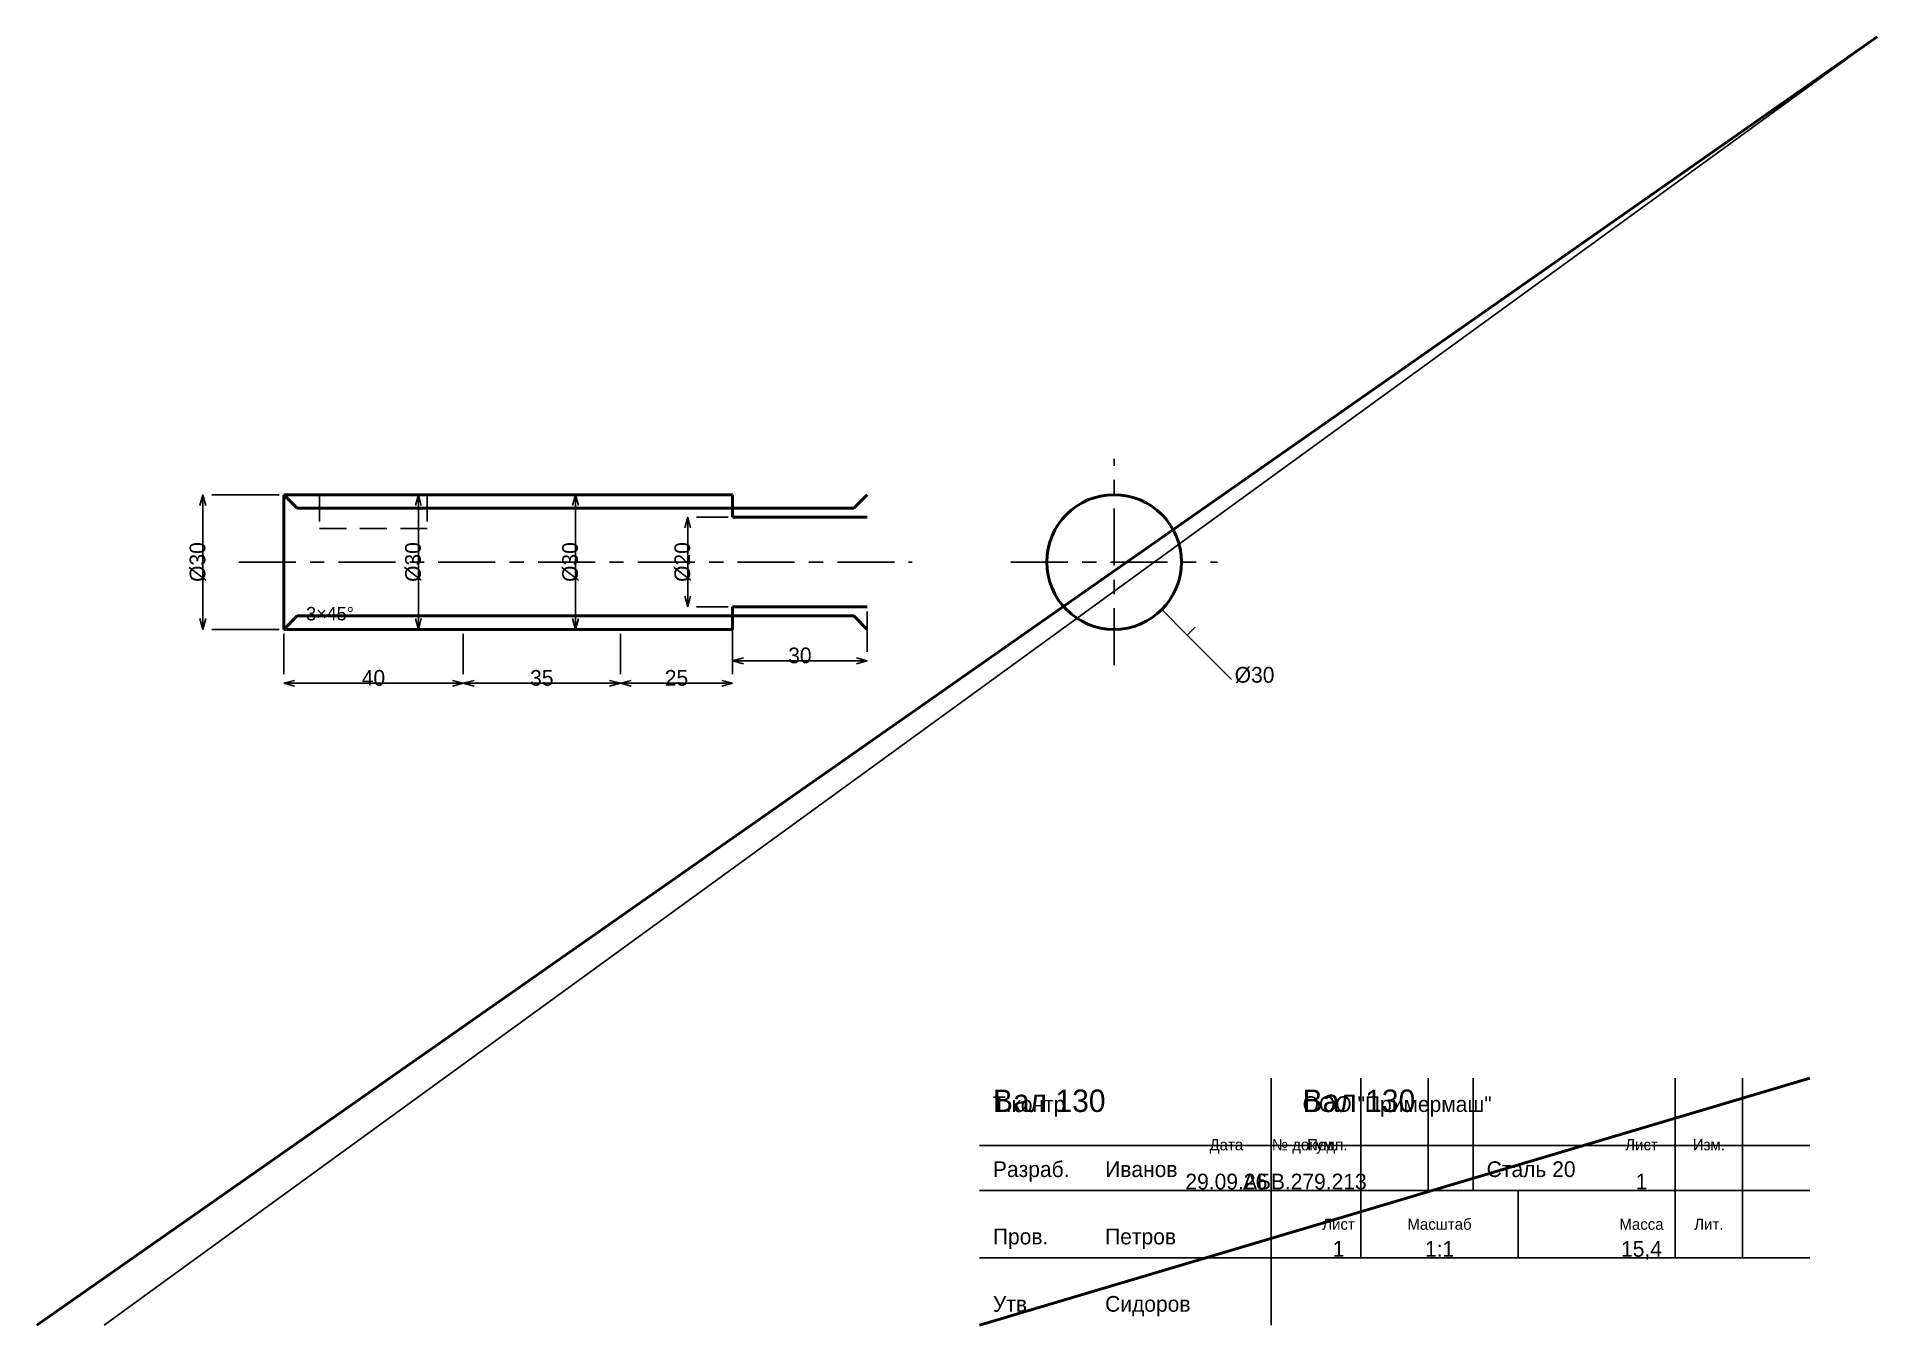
# Model space of a CAD drawing. Header units: millimetres. Extents: x 5 to 415, y 5 to 292.
import ezdxf
from ezdxf.enums import TextEntityAlignment as Align

# ---------------------------------------------------------------- set-up
doc = ezdxf.new("R2010")
doc.units = ezdxf.units.MM
doc.linetypes.add('CENTER', pattern=[22.225, 12.7, -3.175, 3.175, -3.175])
doc.linetypes.add('DASHED', pattern=[9, 6, -3])
for name, color, linetype, lineweight in [('AXIS', 7, 'CENTER', 25), ('DIMS', 7, 'CONTINUOUS', 25), ('MAIN', 7, 'CONTINUOUS', 50), ('TEXT', 7, 'CONTINUOUS', 25), ('THIN', 7, 'CONTINUOUS', 25)]:
    doc.layers.add(name, color=color, linetype=linetype, lineweight=lineweight)

msp = doc.modelspace()

# ---------------------------------------------------------------- linework, layer by layer
at = {"layer": 'AXIS', "linetype": 'CENTER', "lineweight": 25}
for p, q in [((245, 152), (245, 198)), ((50, 175), (200, 175)), ((222, 175), (268, 175))]:
    msp.add_line(p, q, dxfattribs=at)
at = {"layer": 'DIMS', "linetype": 'CONTINUOUS', "lineweight": 25}
for p, q in [((42, 190), (41.353, 187.585)), ((42, 160), (42, 190)), ((42, 190), (42.647, 187.585)), ((59, 190), (44, 190)), ((90, 190), (89.353, 187.585)), ((90, 160), (90, 190)), ((90, 190), (90.647, 187.585)), ((99, 190), (92, 190)), ((125, 190), (124.353, 187.585)), ((125, 160), (125, 190)), ((125, 190), (125.647, 187.585)), ((134, 190), (127, 190)), ((150, 185), (149.353, 182.585)), ((150, 165), (150, 185)), ((150, 185), (150.647, 182.585)), ((159, 185), (152, 185)), ((150, 165), (149.353, 167.415)), ((150, 165), (150.647, 167.415)), ((159, 165), (152, 165)), ((160, 164), (160, 155)), ((190, 164), (190, 155)), ((255.607, 164.393), (261.263, 158.737)), ((42, 160), (41.353, 162.415)), ((42, 160), (42.647, 162.415)), ((59, 160), (44, 160)), ((90, 160), (89.353, 162.415)), ((90, 160), (90.647, 162.415)), ((99, 160), (92, 160)), ((125, 160), (124.353, 162.415)), ((125, 160), (125.647, 162.415)), ((134, 160), (127, 160)), ((261.263, 158.737), (259.496, 160.504)), ((261.263, 158.737), (263.031, 160.504)), ((60, 159), (60, 150)), ((100, 159), (100, 150)), ((100, 159), (100, 150)), ((135, 159), (135, 150)), ((135, 159), (135, 150)), ((160, 159), (160, 150)), ((261.263, 158.737), (271.163, 148.837)), ((160, 153), (162.415, 153.647)), ((160, 153), (190, 153)), ((160, 153), (162.415, 152.353)), ((190, 153), (187.585, 153.647)), ((190, 153), (187.585, 152.353)), ((60, 148), (62.415, 148.647)), ((60, 148), (100, 148)), ((60, 148), (62.415, 147.353)), ((100, 148), (97.585, 148.647)), ((100, 148), (97.585, 147.353)), ((100, 148), (102.415, 148.647)), ((100, 148), (135, 148)), ((100, 148), (102.415, 147.353)), ((135, 148), (132.585, 148.647)), ((135, 148), (132.585, 147.353)), ((135, 148), (137.415, 148.647)), ((135, 148), (160, 148)), ((135, 148), (137.415, 147.353)), ((160, 148), (157.585, 148.647)), ((160, 148), (157.585, 147.353))]:
    msp.add_line(p, q, dxfattribs=at)
at = {"layer": 'MAIN', "linetype": 'CONTINUOUS', "lineweight": 50}
for p, q in [((5, 5), (415, 292)), ((60, 190), (100, 190)), ((60, 190), (63, 187)), ((60, 160), (60, 190)), ((100, 190), (135, 190)), ((135, 190), (160, 190)), ((160, 190), (160, 185)), ((187, 187), (190, 190)), ((63, 187), (187, 187)), ((160, 185), (190, 185)), ((160, 165), (190, 165)), ((160, 160), (160, 165)), ((60, 160), (63, 163)), ((60, 160), (100, 160)), ((63, 163), (187, 163)), ((100, 160), (135, 160)), ((135, 160), (160, 160)), ((187, 163), (190, 160)), ((215, 5), (400, 60))]:
    msp.add_line(p, q, dxfattribs=at)
msp.add_circle((245, 175), 15, dxfattribs=at)
at = {"layer": 'THIN', "linetype": 'CONTINUOUS', "lineweight": 25}
for p, q in [((20, 5), (415, 292)), ((280, 5), (280, 60)), ((300, 35), (300, 60)), ((315, 35), (315, 60)), ((325, 35), (325, 60)), ((370, 35), (370, 60)), ((385, 35), (385, 60)), ((215, 45), (400, 45)), ((215, 35), (400, 35)), ((300, 20), (300, 35)), ((335, 20), (335, 35)), ((370, 20), (370, 35)), ((385, 20), (385, 35)), ((215, 20), (400, 20))]:
    msp.add_line(p, q, dxfattribs=at)
at = {"layer": 'THIN', "linetype": 'DASHED', "lineweight": 25}
for p, q in [((68, 190), (92, 190)), ((68, 190), (68, 182.5)), ((92, 190), (92, 182.5)), ((68, 182.5), (92, 182.5))]:
    msp.add_line(p, q, dxfattribs=at)

# ---------------------------------------------------------------- texts
at = {"layer": 'DIMS', "linetype": 'CONTINUOUS', "lineweight": 25}
for s, p in [('%%c30', (40.8, 175)), ('%%c30', (88.8, 175)), ('%%c30', (123.8, 175)), ('%%c20', (148.8, 175))]:
    msp.add_text(s, height=3.5, rotation=90, dxfattribs=at).set_placement(p, align=Align.MIDDLE_CENTER)
for s, height, p in [('3×45%%d', 3, (65, 162)), ('%%c30', 3.5, (271.87, 148.13))]:
    msp.add_text(s, height=height, dxfattribs=at).set_placement(p)
for s, p in [('30', (175, 154.2)), ('40', (80, 149.2)), ('35', (117.5, 149.2)), ('25', (147.5, 149.2))]:
    msp.add_text(s, height=3.5, dxfattribs=at).set_placement(p, align=Align.MIDDLE_CENTER)
at = {"layer": 'TEXT', "linetype": 'CONTINUOUS', "lineweight": 25}
for s, height, p in [('Вал 130', 5, (218, 52.5)), ('Вал 130', 5, (287, 52.5)), ('Т.контр.', 3.5, (218, 52.5)), ('ООО "Примермаш"', 3.5, (287, 52.5)), ('Разраб.', 3.5, (218, 38)), ('Иванов', 3.5, (243, 38)), ('Сталь 20', 3.5, (328, 38)), ('Пров.', 3.5, (218, 23)), ('Петров', 3.5, (243, 23)), ('Утв.', 3.5, (218, 8)), ('Сидоров', 3.5, (243, 8))]:
    msp.add_text(s, height=height, dxfattribs=at).set_placement(p)
for s, height, p in [('Дата', 2.5, (270, 45.2)), ('№ докум.', 2.5, (287.5, 45.2)), ('Подп.', 2.5, (292.5, 45.2)), ('Лист', 2.5, (362.5, 45.2)), ('Изм.', 2.5, (377.5, 45.2)), ('29.09.26', 3.5, (270, 37)), ('АБВ.279.213', 3.5, (287.5, 37)), ('1', 3.5, (362.5, 37)), ('Лист', 2.5, (295, 27.5)), ('Масштаб', 2.5, (317.5, 27.5)), ('Масса', 2.5, (362.5, 27.5)), ('Лит.', 2.5, (377.5, 27.5)), ('1', 3.5, (295, 22)), ('1:1', 3.5, (317.5, 22)), ('15,4', 3.5, (362.5, 22))]:
    msp.add_text(s, height=height, dxfattribs=at).set_placement(p, align=Align.MIDDLE_CENTER)

doc.saveas('drawing.dxf')
